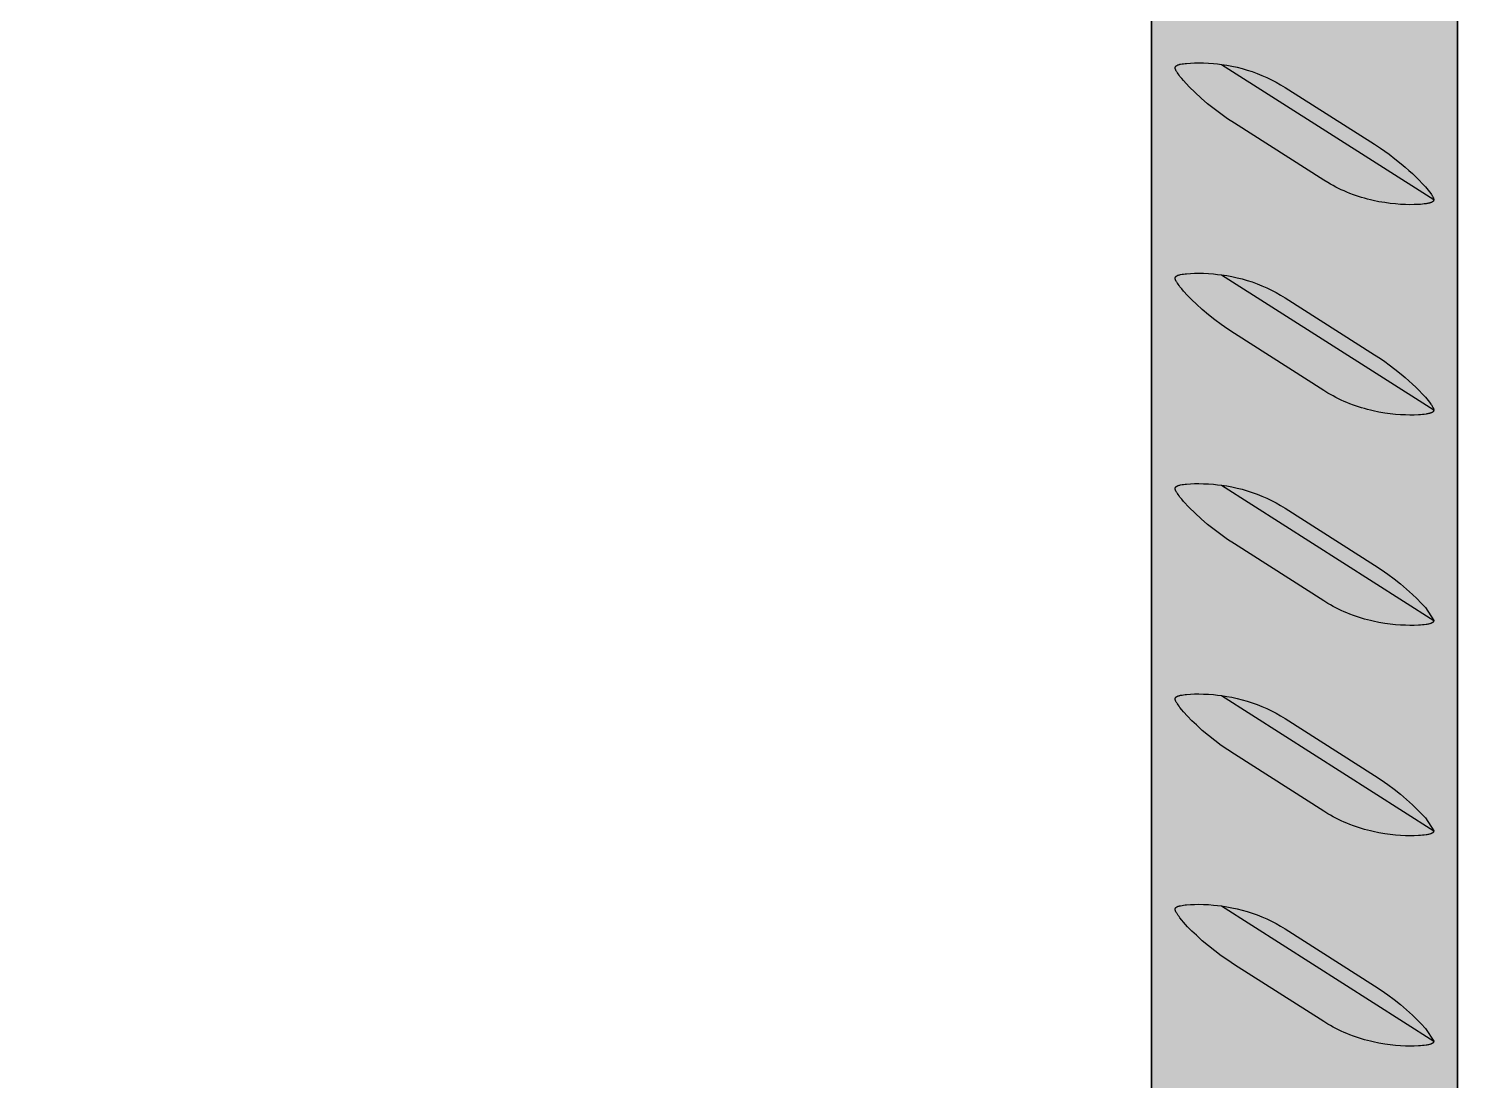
# Model space of a CAD drawing. Header units: millimetres. Extents: x -8 to 1608, y -703 to 404.
# Drawn here: x 1454.6 to 1529.3, y 236 to 291 of the extents above; entities that cross this region are included whole.
import ezdxf

# ---------------------------------------------------------------- set-up
doc = ezdxf.new("R2010")
doc.units = ezdxf.units.MM
doc.layers.add('Blocks', color=7, linetype='Continuous')
doc.layers.add('Blocks$Fill', color=7, linetype='Continuous', true_color=0xffffff)
doc.layers.add('Blocks$Inner', color=7, linetype='Continuous', lineweight=25, true_color=0x007f00)
doc.layers.add('Blocks$Outline', color=7, linetype='Continuous', lineweight=35, true_color=0xff3f3f)

# ---------------------------------------------------------------- blocks, each defined once
blk = doc.blocks.new('Rebar Coffee Table Side')
at = {"layer": 'Blocks$Fill'}
h = blk.add_hatch(color=256, dxfattribs=at)
h.paths.add_polyline_path([(94.85, 185.249), (95.1, 184.98), (108.803, 184.98), (550.85, 184.98), (550.85, 4), (550.851, 1.932), (550.855, 1.864), (550.861, 1.795), (550.869, 1.728), (550.879, 1.66), (550.892, 1.593), (550.907, 1.526), (550.924, 1.46), (550.944, 1.395), (550.966, 1.33), (550.99, 1.266), (551.016, 1.203), (551.044, 1.141), (551.074, 1.08), (551.107, 1.02), (551.141, 0.961), (551.178, 0.903), (551.216, 0.847), (551.257, 0.792), (551.299, 0.738), (551.343, 0.686), (551.389, 0.635), (551.436, 0.586), (551.485, 0.538), (551.536, 0.493), (551.588, 0.449), (551.642, 0.406), (551.697, 0.366), (551.753, 0.328), (551.811, 0.291), (551.87, 0.257), (551.93, 0.224), (551.991, 0.194), (552.053, 0.166), (552.116, 0.139), (552.18, 0.115), (552.245, 0.094), (552.311, 0.074), (552.377, 0.057), (552.443, 0.042), (552.51, 0.029), (552.578, 0.019), (552.646, 0.01), (552.714, 0.005), (552.782, 0.001), (552.85, 0), (564.919, 0.001), (564.987, 0.005), (565.055, 0.01), (565.123, 0.019), (565.19, 0.029), (565.257, 0.042), (565.324, 0.057), (565.39, 0.074), (565.455, 0.094), (565.52, 0.115), (565.584, 0.139), (565.647, 0.166), (565.709, 0.194), (565.77, 0.224), (565.83, 0.257), (565.889, 0.291), (565.947, 0.328), (566.004, 0.366), (566.059, 0.406), (566.112, 0.449), (566.165, 0.493), (566.215, 0.538), (566.264, 0.586), (566.312, 0.635), (566.358, 0.686), (566.402, 0.738), (566.444, 0.792), (566.484, 0.847), (566.523, 0.903), (566.559, 0.961), (566.594, 1.02), (566.626, 1.08), (566.656, 1.141), (566.685, 1.203), (566.711, 1.266), (566.735, 1.33), (566.757, 1.395), (566.776, 1.46), (566.793, 1.526), (566.808, 1.593), (566.821, 1.66), (566.832, 1.728), (566.84, 1.795), (566.846, 1.864), (566.849, 1.932), (566.85, 2), (566.85, 397), (559.345, 397), (550.851, 397), (550.85, 385.98), (429.135, 385.98), (428.886, 386), (546.85, 386), (547.85, 387), (547.85, 403), (546.85, 404), (98.85, 404), (97.85, 403), (97.85, 387), (98.85, 386), (216.815, 386), (216.565, 385.98), (95.1, 385.98), (94.851, 385.722), (94.85, 397), (91.783, 397), (87.794, 397), (86.355, 397), (78.85, 397), (78.85, 3), (78.851, 1.932), (78.855, 1.864), (78.861, 1.795), (78.869, 1.728), (78.879, 1.66), (78.892, 1.593), (78.907, 1.526), (78.924, 1.46), (78.944, 1.395), (78.966, 1.33), (78.99, 1.266), (79.016, 1.203), (79.044, 1.141), (79.074, 1.08), (79.107, 1.02), (79.141, 0.961), (79.178, 0.903), (79.216, 0.847), (79.257, 0.792), (79.299, 0.738), (79.343, 0.686), (79.389, 0.635), (79.436, 0.586), (79.485, 0.538), (79.536, 0.493), (79.588, 0.449), (79.642, 0.406), (79.697, 0.366), (79.753, 0.328), (79.811, 0.291), (79.87, 0.257), (79.93, 0.224), (79.991, 0.194), (80.053, 0.166), (80.116, 0.139), (80.18, 0.115), (80.245, 0.094), (80.311, 0.074), (80.377, 0.057), (80.443, 0.042), (80.51, 0.029), (80.578, 0.019), (80.646, 0.01), (80.714, 0.005), (80.782, 0.001), (80.85, 0), (92.919, 0.001), (92.987, 0.005), (93.055, 0.01), (93.123, 0.019), (93.19, 0.029), (93.257, 0.042), (93.324, 0.057), (93.39, 0.074), (93.455, 0.094), (93.52, 0.115), (93.584, 0.139), (93.647, 0.166), (93.709, 0.194), (93.77, 0.224), (93.83, 0.257), (93.889, 0.291), (93.947, 0.328), (94.004, 0.366), (94.059, 0.406), (94.112, 0.449), (94.165, 0.493), (94.215, 0.538), (94.264, 0.586), (94.312, 0.635), (94.358, 0.686), (94.402, 0.738), (94.444, 0.792), (94.484, 0.847), (94.523, 0.903), (94.559, 0.961), (94.594, 1.02), (94.626, 1.08), (94.656, 1.141), (94.685, 1.203), (94.711, 1.266), (94.735, 1.33), (94.757, 1.395), (94.776, 1.46), (94.793, 1.526), (94.808, 1.593), (94.821, 1.66), (94.832, 1.728), (94.84, 1.795), (94.846, 1.864), (94.849, 1.932), (94.85, 2)], flags=0)
h.paths.add_polyline_path([(322.147, 200.98), (95.1, 200.98), (94.851, 200.722), (94.85, 370.247), (95.1, 369.98), (108.803, 369.98), (550.85, 369.98), (550.85, 200.98), (404.73, 200.98), (323.635, 200.98)], flags=0)
at = {"layer": 'Blocks$Inner'}
for points in [[(566.85, 4), (566.85, 397)], [(272.73, 369.98), (338.73, 369.98), (404.73, 369.98), (550.85, 369.98), (550.85, 200.98), (404.73, 200.98), (338.73, 200.98), (272.73, 200.98)], [(554.518, 289.159), (554.788, 289.119), (555.057, 289.07), (555.325, 289.012), (555.59, 288.946), (555.853, 288.87), (556.113, 288.786), (556.371, 288.693), (556.625, 288.592), (556.875, 288.482), (557.122, 288.364), (557.365, 288.238), (557.603, 288.103), (557.837, 287.961), (562.507, 284.986), (562.824, 284.779), (563.051, 284.623), (563.275, 284.463), (563.581, 284.233), (563.916, 283.966), (564.119, 283.794), (564.313, 283.624), (564.503, 283.451), (564.677, 283.284), (564.847, 283.114), (565.013, 282.939), (565.175, 282.76), (565.249, 282.674), (565.321, 282.587), (565.391, 282.497), (565.459, 282.406), (565.493, 282.357), (565.509, 282.333), (565.524, 282.309), (565.537, 282.288), (565.549, 282.267), (565.56, 282.245), (565.571, 282.223), (565.579, 282.206), (565.583, 282.197), (565.587, 282.188), (565.59, 282.18), (565.594, 282.171), (565.597, 282.162), (565.599, 282.152), (565.601, 282.145), (565.603, 282.138), (565.605, 282.131), (565.606, 282.123), (565.608, 282.116), (565.608, 282.112), (565.609, 282.109), (565.609, 282.105), (565.609, 282.101), (565.609, 282.098), (565.609, 282.094), (565.61, 282.09), (565.609, 282.086), (565.609, 282.082), (565.609, 282.078), (565.609, 282.074), (565.608, 282.07), (565.608, 282.067), (565.607, 282.063), (565.606, 282.059), (565.605, 282.056), (565.604, 282.052), (565.603, 282.048), (565.602, 282.045), (565.601, 282.041), (565.599, 282.038), (565.598, 282.035), (565.597, 282.033), (565.596, 282.031), (565.594, 282.028), (565.592, 282.024), (565.59, 282.021), (565.588, 282.018), (565.586, 282.015), (565.583, 282.012), (565.581, 282.009), (565.578, 282.006), (565.576, 282.003), (565.573, 282), (565.57, 281.997), (565.567, 281.995), (565.565, 281.992), (565.562, 281.99), (565.559, 281.987), (565.555, 281.984), (565.551, 281.981), (565.547, 281.978), (565.543, 281.975), (565.538, 281.972), (565.534, 281.97), (565.53, 281.967), (565.526, 281.965), (565.517, 281.96), (565.508, 281.955), (565.499, 281.951), (565.49, 281.947), (565.477, 281.942), (565.464, 281.937), (565.451, 281.932), (565.438, 281.928), (565.412, 281.92), (565.385, 281.913), (565.342, 281.902), (565.297, 281.893), (565.252, 281.885), (565.207, 281.878), (565.113, 281.865), (565.018, 281.855), (564.915, 281.846), (564.81, 281.84), (564.592, 281.831), (564.365, 281.829), (564.129, 281.834), (563.875, 281.846), (563.61, 281.866), (563.328, 281.896), (563.047, 281.935), (562.748, 281.986), (562.451, 282.047), (562.296, 282.083), (562.142, 282.122), (561.989, 282.164), (561.836, 282.209), (561.623, 282.276), (561.412, 282.35), (561.222, 282.421), (561.072, 282.482), (560.924, 282.545), (560.776, 282.612), (560.63, 282.682), (560.49, 282.752), (560.352, 282.825), (560.215, 282.901), (560.08, 282.98), (559.864, 283.113), (555.193, 286.088), (554.828, 286.325), (554.471, 286.575), (554.122, 286.836), (553.783, 287.109), (553.453, 287.394), (553.133, 287.69), (552.824, 287.997), (552.525, 288.314), (552.432, 288.422), (552.342, 288.533), (552.291, 288.6), (552.242, 288.668), (552.204, 288.722), (552.187, 288.749), (552.169, 288.777), (552.156, 288.8), (552.143, 288.823), (552.131, 288.847), (552.125, 288.859), (552.12, 288.871), (552.116, 288.88), (552.112, 288.889), (552.109, 288.898), (552.105, 288.908), (552.102, 288.917), (552.1, 288.926), (552.097, 288.936), (552.096, 288.941), (552.095, 288.946), (552.094, 288.953), (552.093, 288.96), (552.092, 288.964), (552.092, 288.968), (552.091, 288.972), (552.091, 288.975), (552.091, 288.979), (552.091, 288.983), (552.091, 288.987), (552.091, 288.99), (552.091, 288.994), (552.092, 288.998), (552.092, 289.002), (552.092, 289.005), (552.093, 289.009), (552.094, 289.012), (552.094, 289.015), (552.095, 289.018), (552.096, 289.021), (552.097, 289.025), (552.098, 289.028), (552.099, 289.031), (552.101, 289.034), (552.102, 289.037), (552.103, 289.04), (552.105, 289.043), (552.106, 289.046), (552.108, 289.049), (552.11, 289.052), (552.111, 289.054), (552.113, 289.057), (552.116, 289.06), (552.118, 289.063), (552.12, 289.066), (552.123, 289.069), (552.125, 289.072), (552.128, 289.074), (552.13, 289.077), (552.133, 289.08), (552.136, 289.082), (552.139, 289.084), (552.142, 289.087), (552.145, 289.089), (552.148, 289.091), (552.154, 289.096), (552.157, 289.099), (552.161, 289.101), (552.165, 289.104), (552.169, 289.106), (552.178, 289.111), (552.186, 289.115), (552.194, 289.119), (552.203, 289.123), (552.211, 289.127), (552.22, 289.131), (552.232, 289.135), (552.243, 289.14), (552.255, 289.144), (552.267, 289.148), (552.291, 289.155), (552.315, 289.161), (552.342, 289.168), (552.37, 289.174), (552.448, 289.189), (552.526, 289.201), (552.604, 289.211), (552.682, 289.219), (552.891, 289.235), (553.108, 289.243), (553.335, 289.245), (553.571, 289.24), (553.831, 289.228), (554.091, 289.208), (554.304, 289.186), (554.518, 289.159), (565.609, 282.094)], [(554.518, 278.159), (554.788, 278.119), (555.057, 278.07), (555.325, 278.012), (555.59, 277.946), (555.853, 277.87), (556.113, 277.786), (556.371, 277.693), (556.625, 277.592), (556.875, 277.482), (557.122, 277.364), (557.365, 277.238), (557.603, 277.103), (557.837, 276.961), (562.507, 273.986), (562.824, 273.779), (563.051, 273.623), (563.275, 273.463), (563.581, 273.233), (563.916, 272.966), (564.119, 272.794), (564.313, 272.624), (564.503, 272.451), (564.677, 272.284), (564.847, 272.114), (565.013, 271.939), (565.175, 271.76), (565.249, 271.674), (565.321, 271.587), (565.391, 271.497), (565.459, 271.406), (565.493, 271.357), (565.509, 271.333), (565.524, 271.309), (565.537, 271.288), (565.549, 271.267), (565.56, 271.245), (565.571, 271.223), (565.579, 271.206), (565.583, 271.197), (565.587, 271.188), (565.59, 271.18), (565.594, 271.171), (565.597, 271.162), (565.599, 271.152), (565.601, 271.145), (565.603, 271.138), (565.605, 271.131), (565.606, 271.123), (565.608, 271.116), (565.608, 271.112), (565.609, 271.109), (565.609, 271.105), (565.609, 271.101), (565.609, 271.098), (565.609, 271.094), (565.61, 271.09), (565.609, 271.086), (565.609, 271.082), (565.609, 271.078), (565.609, 271.074), (565.608, 271.07), (565.608, 271.067), (565.607, 271.063), (565.606, 271.059), (565.605, 271.056), (565.604, 271.052), (565.603, 271.048), (565.602, 271.045), (565.601, 271.041), (565.599, 271.038), (565.598, 271.035), (565.597, 271.033), (565.596, 271.031), (565.594, 271.028), (565.592, 271.024), (565.59, 271.021), (565.588, 271.018), (565.586, 271.015), (565.583, 271.012), (565.581, 271.009), (565.578, 271.006), (565.576, 271.003), (565.573, 271), (565.57, 270.997), (565.567, 270.995), (565.565, 270.992), (565.562, 270.99), (565.559, 270.987), (565.555, 270.984), (565.551, 270.981), (565.547, 270.978), (565.543, 270.975), (565.538, 270.972), (565.534, 270.97), (565.53, 270.967), (565.526, 270.965), (565.517, 270.96), (565.508, 270.955), (565.499, 270.951), (565.49, 270.947), (565.477, 270.942), (565.464, 270.937), (565.451, 270.932), (565.438, 270.928), (565.412, 270.92), (565.385, 270.913), (565.342, 270.902), (565.297, 270.893), (565.252, 270.885), (565.207, 270.878), (565.113, 270.865), (565.018, 270.855), (564.915, 270.846), (564.81, 270.84), (564.592, 270.831), (564.365, 270.829), (564.129, 270.834), (563.875, 270.846), (563.61, 270.866), (563.328, 270.896), (563.047, 270.935), (562.748, 270.986), (562.451, 271.047), (562.296, 271.083), (562.142, 271.122), (561.989, 271.164), (561.836, 271.209), (561.623, 271.276), (561.412, 271.35), (561.222, 271.421), (561.072, 271.482), (560.924, 271.545), (560.776, 271.612), (560.63, 271.682), (560.49, 271.752), (560.352, 271.825), (560.215, 271.901), (560.08, 271.98), (559.864, 272.113), (555.193, 275.088), (554.841, 275.318), (554.497, 275.558), (554.16, 275.81), (553.831, 276.071), (553.51, 276.342), (553.198, 276.624), (552.966, 276.846), (552.742, 277.076), (552.525, 277.314), (552.432, 277.422), (552.342, 277.533), (552.291, 277.6), (552.242, 277.668), (552.204, 277.722), (552.187, 277.749), (552.169, 277.777), (552.156, 277.8), (552.143, 277.823), (552.131, 277.847), (552.125, 277.859), (552.12, 277.871), (552.116, 277.88), (552.112, 277.889), (552.109, 277.898), (552.105, 277.908), (552.102, 277.917), (552.1, 277.926), (552.097, 277.936), (552.096, 277.941), (552.095, 277.946), (552.094, 277.953), (552.093, 277.96), (552.092, 277.964), (552.092, 277.968), (552.091, 277.972), (552.091, 277.975), (552.091, 277.979), (552.091, 277.983), (552.091, 277.987), (552.091, 277.99), (552.091, 277.994), (552.092, 277.998), (552.092, 278.002), (552.092, 278.005), (552.093, 278.009), (552.094, 278.012), (552.094, 278.015), (552.095, 278.018), (552.096, 278.021), (552.097, 278.025), (552.098, 278.028), (552.099, 278.031), (552.101, 278.034), (552.102, 278.037), (552.103, 278.04), (552.105, 278.043), (552.106, 278.046), (552.108, 278.049), (552.11, 278.052), (552.111, 278.054), (552.113, 278.057), (552.116, 278.06), (552.118, 278.063), (552.12, 278.066), (552.123, 278.069), (552.125, 278.072), (552.128, 278.074), (552.13, 278.077), (552.133, 278.08), (552.136, 278.082), (552.139, 278.084), (552.142, 278.087), (552.145, 278.089), (552.148, 278.091), (552.154, 278.096), (552.157, 278.099), (552.161, 278.101), (552.165, 278.104), (552.169, 278.106), (552.178, 278.111), (552.186, 278.115), (552.194, 278.119), (552.203, 278.123), (552.211, 278.127), (552.22, 278.131), (552.232, 278.135), (552.243, 278.14), (552.255, 278.144), (552.267, 278.148), (552.291, 278.155), (552.315, 278.161), (552.342, 278.168), (552.37, 278.174), (552.448, 278.189), (552.526, 278.201), (552.604, 278.211), (552.682, 278.219), (552.891, 278.235), (553.108, 278.243), (553.335, 278.245), (553.571, 278.24), (553.831, 278.228), (554.091, 278.208), (554.304, 278.186), (554.518, 278.159), (565.609, 271.094)], [(554.518, 267.159), (554.788, 267.119), (555.057, 267.07), (555.325, 267.012), (555.59, 266.946), (555.853, 266.87), (556.113, 266.786), (556.371, 266.693), (556.625, 266.592), (556.875, 266.482), (557.122, 266.364), (557.365, 266.238), (557.603, 266.103), (557.837, 265.961), (562.507, 262.986), (562.859, 262.756), (563.204, 262.516), (563.541, 262.264), (563.87, 262.003), (564.19, 261.732), (564.503, 261.451), (564.734, 261.228), (564.959, 260.998), (565.175, 260.76), (565.609, 260.094), (565.61, 260.09), (565.609, 260.086), (565.609, 260.082), (565.609, 260.078), (565.609, 260.074), (565.608, 260.07), (565.608, 260.067), (565.607, 260.063), (565.606, 260.059), (565.605, 260.056), (565.604, 260.052), (565.603, 260.048), (565.602, 260.045), (565.601, 260.041), (565.599, 260.038), (565.598, 260.035), (565.597, 260.033), (565.596, 260.031), (565.594, 260.028), (565.592, 260.024), (565.59, 260.021), (565.588, 260.018), (565.586, 260.015), (565.583, 260.012), (565.581, 260.009), (565.578, 260.006), (565.576, 260.003), (565.573, 260), (565.57, 259.997), (565.567, 259.995), (565.565, 259.992), (565.562, 259.99), (565.559, 259.987), (565.555, 259.984), (565.551, 259.981), (565.547, 259.978), (565.543, 259.975), (565.538, 259.972), (565.534, 259.97), (565.53, 259.967), (565.526, 259.965), (565.517, 259.96), (565.508, 259.955), (565.499, 259.951), (565.49, 259.947), (565.477, 259.942), (565.464, 259.937), (565.451, 259.932), (565.438, 259.928), (565.412, 259.92), (565.385, 259.913), (565.342, 259.902), (565.297, 259.893), (565.252, 259.885), (565.207, 259.878), (565.113, 259.865), (565.018, 259.855), (564.915, 259.846), (564.81, 259.84), (564.592, 259.831), (564.365, 259.829), (564.129, 259.834), (563.875, 259.846), (563.61, 259.866), (563.328, 259.896), (563.047, 259.935), (562.748, 259.986), (562.451, 260.047), (562.296, 260.083), (562.142, 260.122), (561.989, 260.164), (561.836, 260.209), (561.623, 260.276), (561.412, 260.35), (561.222, 260.421), (561.072, 260.482), (560.924, 260.545), (560.776, 260.612), (560.63, 260.682), (560.49, 260.752), (560.352, 260.825), (560.215, 260.901), (560.08, 260.98), (559.864, 261.113), (555.193, 264.088), (554.828, 264.325), (554.471, 264.575), (554.122, 264.836), (553.783, 265.109), (553.453, 265.394), (553.133, 265.69), (552.824, 265.997), (552.525, 266.314), (552.432, 266.422), (552.342, 266.533), (552.291, 266.6), (552.242, 266.668), (552.204, 266.722), (552.187, 266.749), (552.169, 266.777), (552.156, 266.8), (552.143, 266.823), (552.131, 266.847), (552.125, 266.859), (552.12, 266.871), (552.116, 266.88), (552.112, 266.889), (552.109, 266.898), (552.105, 266.908), (552.102, 266.917), (552.1, 266.926), (552.097, 266.936), (552.096, 266.941), (552.095, 266.946), (552.094, 266.953), (552.093, 266.96), (552.092, 266.964), (552.092, 266.968), (552.091, 266.972), (552.091, 266.975), (552.091, 266.979), (552.091, 266.983), (552.091, 266.987), (552.091, 266.99), (552.091, 266.994), (552.092, 266.998), (552.092, 267.002), (552.092, 267.005), (552.093, 267.009), (552.094, 267.012), (552.094, 267.015), (552.095, 267.018), (552.096, 267.021), (552.097, 267.025), (552.098, 267.028), (552.099, 267.031), (552.101, 267.034), (552.102, 267.037), (552.103, 267.04), (552.105, 267.043), (552.106, 267.046), (552.108, 267.049), (552.11, 267.052), (552.111, 267.054), (552.113, 267.057), (552.116, 267.06), (552.118, 267.063), (552.12, 267.066), (552.123, 267.069), (552.125, 267.072), (552.128, 267.074), (552.13, 267.077), (552.133, 267.08), (552.136, 267.082), (552.139, 267.084), (552.142, 267.087), (552.145, 267.089), (552.148, 267.091), (552.154, 267.096), (552.157, 267.099), (552.161, 267.101), (552.165, 267.104), (552.169, 267.106), (552.178, 267.111), (552.186, 267.115), (552.194, 267.119), (552.203, 267.123), (552.211, 267.127), (552.22, 267.131), (552.232, 267.135), (552.243, 267.14), (552.255, 267.144), (552.267, 267.148), (552.291, 267.155), (552.315, 267.161), (552.342, 267.168), (552.37, 267.174), (552.448, 267.189), (552.526, 267.201), (552.604, 267.211), (552.682, 267.219), (552.891, 267.235), (553.108, 267.243), (553.335, 267.245), (553.571, 267.24), (553.831, 267.228), (554.091, 267.208), (554.304, 267.186), (554.518, 267.159), (565.609, 260.094)], [(554.518, 256.159), (554.788, 256.119), (555.057, 256.07), (555.325, 256.012), (555.59, 255.946), (555.853, 255.87), (556.113, 255.786), (556.371, 255.693), (556.625, 255.592), (556.875, 255.482), (557.122, 255.364), (557.365, 255.238), (557.603, 255.103), (557.837, 254.961), (562.507, 251.986), (562.859, 251.756), (563.204, 251.516), (563.541, 251.264), (563.87, 251.003), (564.19, 250.732), (564.503, 250.451), (564.734, 250.228), (564.959, 249.998), (565.175, 249.76), (565.609, 249.094), (565.61, 249.09), (565.609, 249.086), (565.609, 249.082), (565.609, 249.078), (565.609, 249.074), (565.608, 249.07), (565.608, 249.067), (565.607, 249.063), (565.606, 249.059), (565.605, 249.056), (565.604, 249.052), (565.603, 249.048), (565.602, 249.045), (565.601, 249.041), (565.599, 249.038), (565.598, 249.035), (565.597, 249.033), (565.596, 249.031), (565.594, 249.028), (565.592, 249.024), (565.59, 249.021), (565.588, 249.018), (565.586, 249.015), (565.583, 249.012), (565.581, 249.009), (565.578, 249.006), (565.576, 249.003), (565.573, 249), (565.57, 248.997), (565.567, 248.995), (565.565, 248.992), (565.562, 248.99), (565.559, 248.987), (565.555, 248.984), (565.551, 248.981), (565.547, 248.978), (565.543, 248.975), (565.538, 248.972), (565.534, 248.97), (565.53, 248.967), (565.526, 248.965), (565.517, 248.96), (565.508, 248.955), (565.499, 248.951), (565.49, 248.947), (565.477, 248.942), (565.464, 248.937), (565.451, 248.932), (565.438, 248.928), (565.412, 248.92), (565.385, 248.913), (565.342, 248.902), (565.297, 248.893), (565.252, 248.885), (565.207, 248.878), (565.113, 248.865), (565.018, 248.855), (564.915, 248.846), (564.81, 248.84), (564.592, 248.831), (564.365, 248.829), (564.129, 248.834), (563.875, 248.846), (563.61, 248.866), (563.328, 248.896), (563.047, 248.935), (562.748, 248.986), (562.451, 249.047), (562.296, 249.083), (562.142, 249.122), (561.989, 249.164), (561.836, 249.209), (561.623, 249.276), (561.412, 249.35), (561.222, 249.421), (561.072, 249.482), (560.924, 249.545), (560.776, 249.612), (560.63, 249.682), (560.49, 249.752), (560.352, 249.825), (560.215, 249.901), (560.08, 249.98), (559.864, 250.113), (555.193, 253.088), (554.841, 253.318), (554.497, 253.558), (554.16, 253.81), (553.831, 254.071), (553.51, 254.342), (553.198, 254.624), (552.966, 254.846), (552.742, 255.076), (552.525, 255.314), (552.432, 255.422), (552.342, 255.533), (552.291, 255.6), (552.242, 255.668), (552.204, 255.722), (552.187, 255.749), (552.169, 255.777), (552.156, 255.8), (552.143, 255.823), (552.131, 255.847), (552.125, 255.859), (552.12, 255.871), (552.116, 255.88), (552.112, 255.889), (552.109, 255.898), (552.105, 255.908), (552.102, 255.917), (552.1, 255.926), (552.097, 255.936), (552.096, 255.941), (552.095, 255.946), (552.094, 255.953), (552.093, 255.96), (552.092, 255.964), (552.092, 255.968), (552.091, 255.972), (552.091, 255.975), (552.091, 255.979), (552.091, 255.983), (552.091, 255.987), (552.091, 255.99), (552.091, 255.994), (552.092, 255.998), (552.092, 256.002), (552.092, 256.005), (552.093, 256.009), (552.094, 256.012), (552.094, 256.015), (552.095, 256.018), (552.096, 256.021), (552.097, 256.025), (552.098, 256.028), (552.099, 256.031), (552.101, 256.034), (552.102, 256.037), (552.103, 256.04), (552.105, 256.043), (552.106, 256.046), (552.108, 256.049), (552.11, 256.052), (552.111, 256.054), (552.113, 256.057), (552.116, 256.06), (552.118, 256.063), (552.12, 256.066), (552.123, 256.069), (552.125, 256.072), (552.128, 256.074), (552.13, 256.077), (552.133, 256.08), (552.136, 256.082), (552.139, 256.084), (552.142, 256.087), (552.145, 256.089), (552.148, 256.091), (552.154, 256.096), (552.157, 256.099), (552.161, 256.101), (552.165, 256.104), (552.169, 256.106), (552.178, 256.111), (552.186, 256.115), (552.194, 256.119), (552.203, 256.123), (552.211, 256.127), (552.22, 256.131), (552.232, 256.135), (552.243, 256.14), (552.255, 256.144), (552.267, 256.148), (552.291, 256.155), (552.315, 256.161), (552.342, 256.168), (552.37, 256.174), (552.448, 256.189), (552.526, 256.201), (552.604, 256.211), (552.682, 256.219), (552.891, 256.235), (553.108, 256.243), (553.335, 256.245), (553.571, 256.24), (553.831, 256.228), (554.091, 256.208), (554.304, 256.186), (554.518, 256.159), (565.609, 249.094)], [(554.518, 245.159), (554.788, 245.119), (555.057, 245.07), (555.325, 245.012), (555.59, 244.946), (555.853, 244.87), (556.113, 244.786), (556.371, 244.693), (556.625, 244.592), (556.875, 244.482), (557.122, 244.364), (557.365, 244.238), (557.603, 244.103), (557.837, 243.961), (562.507, 240.986), (562.859, 240.756), (563.204, 240.516), (563.541, 240.264), (563.87, 240.003), (564.19, 239.732), (564.503, 239.451), (564.734, 239.228), (564.959, 238.998), (565.175, 238.76), (565.609, 238.094), (565.61, 238.09), (565.609, 238.086), (565.609, 238.082), (565.609, 238.078), (565.609, 238.074), (565.608, 238.07), (565.608, 238.067), (565.607, 238.063), (565.606, 238.059), (565.605, 238.056), (565.604, 238.052), (565.603, 238.048), (565.602, 238.045), (565.601, 238.041), (565.599, 238.038), (565.598, 238.035), (565.597, 238.033), (565.596, 238.031), (565.594, 238.028), (565.592, 238.024), (565.59, 238.021), (565.588, 238.018), (565.586, 238.015), (565.583, 238.012), (565.581, 238.009), (565.578, 238.006), (565.576, 238.003), (565.573, 238), (565.57, 237.997), (565.567, 237.995), (565.565, 237.992), (565.562, 237.99), (565.559, 237.987), (565.555, 237.984), (565.551, 237.981), (565.547, 237.978), (565.543, 237.975), (565.538, 237.972), (565.534, 237.97), (565.53, 237.967), (565.526, 237.965), (565.517, 237.96), (565.508, 237.955), (565.499, 237.951), (565.49, 237.947), (565.477, 237.942), (565.464, 237.937), (565.451, 237.932), (565.438, 237.928), (565.412, 237.92), (565.385, 237.913), (565.342, 237.902), (565.297, 237.893), (565.252, 237.885), (565.207, 237.878), (565.113, 237.865), (565.018, 237.855), (564.915, 237.846), (564.81, 237.84), (564.592, 237.831), (564.365, 237.829), (564.129, 237.834), (563.875, 237.846), (563.61, 237.866), (563.328, 237.896), (563.047, 237.935), (562.748, 237.986), (562.451, 238.047), (562.296, 238.083), (562.142, 238.122), (561.989, 238.164), (561.836, 238.209), (561.623, 238.276), (561.412, 238.35), (561.222, 238.421), (561.072, 238.482), (560.924, 238.545), (560.776, 238.612), (560.63, 238.682), (560.49, 238.752), (560.352, 238.825), (560.215, 238.901), (560.08, 238.98), (559.864, 239.113), (555.193, 242.088), (554.841, 242.318), (554.497, 242.558), (554.16, 242.81), (553.831, 243.071), (553.51, 243.342), (553.198, 243.624), (552.966, 243.846), (552.742, 244.076), (552.525, 244.314), (552.432, 244.422), (552.342, 244.533), (552.291, 244.6), (552.242, 244.668), (552.204, 244.722), (552.187, 244.749), (552.169, 244.777), (552.156, 244.8), (552.143, 244.823), (552.131, 244.847), (552.125, 244.859), (552.12, 244.871), (552.116, 244.88), (552.112, 244.889), (552.109, 244.898), (552.105, 244.908), (552.102, 244.917), (552.1, 244.926), (552.097, 244.936), (552.096, 244.941), (552.095, 244.946), (552.094, 244.953), (552.093, 244.96), (552.092, 244.964), (552.092, 244.968), (552.091, 244.972), (552.091, 244.975), (552.091, 244.979), (552.091, 244.983), (552.091, 244.987), (552.091, 244.99), (552.091, 244.994), (552.092, 244.998), (552.092, 245.002), (552.092, 245.005), (552.093, 245.009), (552.094, 245.012), (552.094, 245.015), (552.095, 245.018), (552.096, 245.021), (552.097, 245.025), (552.098, 245.028), (552.099, 245.031), (552.101, 245.034), (552.102, 245.037), (552.103, 245.04), (552.105, 245.043), (552.106, 245.046), (552.108, 245.049), (552.11, 245.052), (552.111, 245.054), (552.113, 245.057), (552.116, 245.06), (552.118, 245.063), (552.12, 245.066), (552.123, 245.069), (552.125, 245.072), (552.128, 245.074), (552.13, 245.077), (552.133, 245.08), (552.136, 245.082), (552.139, 245.084), (552.142, 245.087), (552.145, 245.089), (552.148, 245.091), (552.154, 245.096), (552.157, 245.099), (552.161, 245.101), (552.165, 245.104), (552.169, 245.106), (552.178, 245.111), (552.186, 245.115), (552.194, 245.119), (552.203, 245.123), (552.211, 245.127), (552.22, 245.131), (552.232, 245.135), (552.243, 245.14), (552.255, 245.144), (552.267, 245.148), (552.291, 245.155), (552.315, 245.161), (552.342, 245.168), (552.37, 245.174), (552.448, 245.189), (552.526, 245.201), (552.604, 245.211), (552.682, 245.219), (552.891, 245.235), (553.108, 245.243), (553.335, 245.245), (553.571, 245.24), (553.831, 245.228), (554.091, 245.208), (554.304, 245.186), (554.518, 245.159), (565.609, 238.094)]]:
    blk.add_lwpolyline(points, dxfattribs=at)
at = {"layer": 'Blocks$Outline'}
for points in [[(566.85, 4), (566.85, 397), (559.345, 397)], [(94.85, 370.247), (95.1, 369.98), (108.803, 369.98), (119.803, 369.98), (130.803, 369.98), (272.73, 369.98), (338.73, 369.98), (404.73, 369.98), (550.85, 369.98), (550.85, 200.98), (404.73, 200.98), (338.73, 200.98), (323.635, 200.98)]]:
    blk.add_lwpolyline(points, dxfattribs=at)

msp = doc.modelspace()

# ---------------------------------------------------------------- block references
at = {"layer": 'Blocks'}
msp.add_blockref('Rebar Coffee Table Side', (962.443, 0), dxfattribs=at)

doc.saveas('drawing.dxf')
